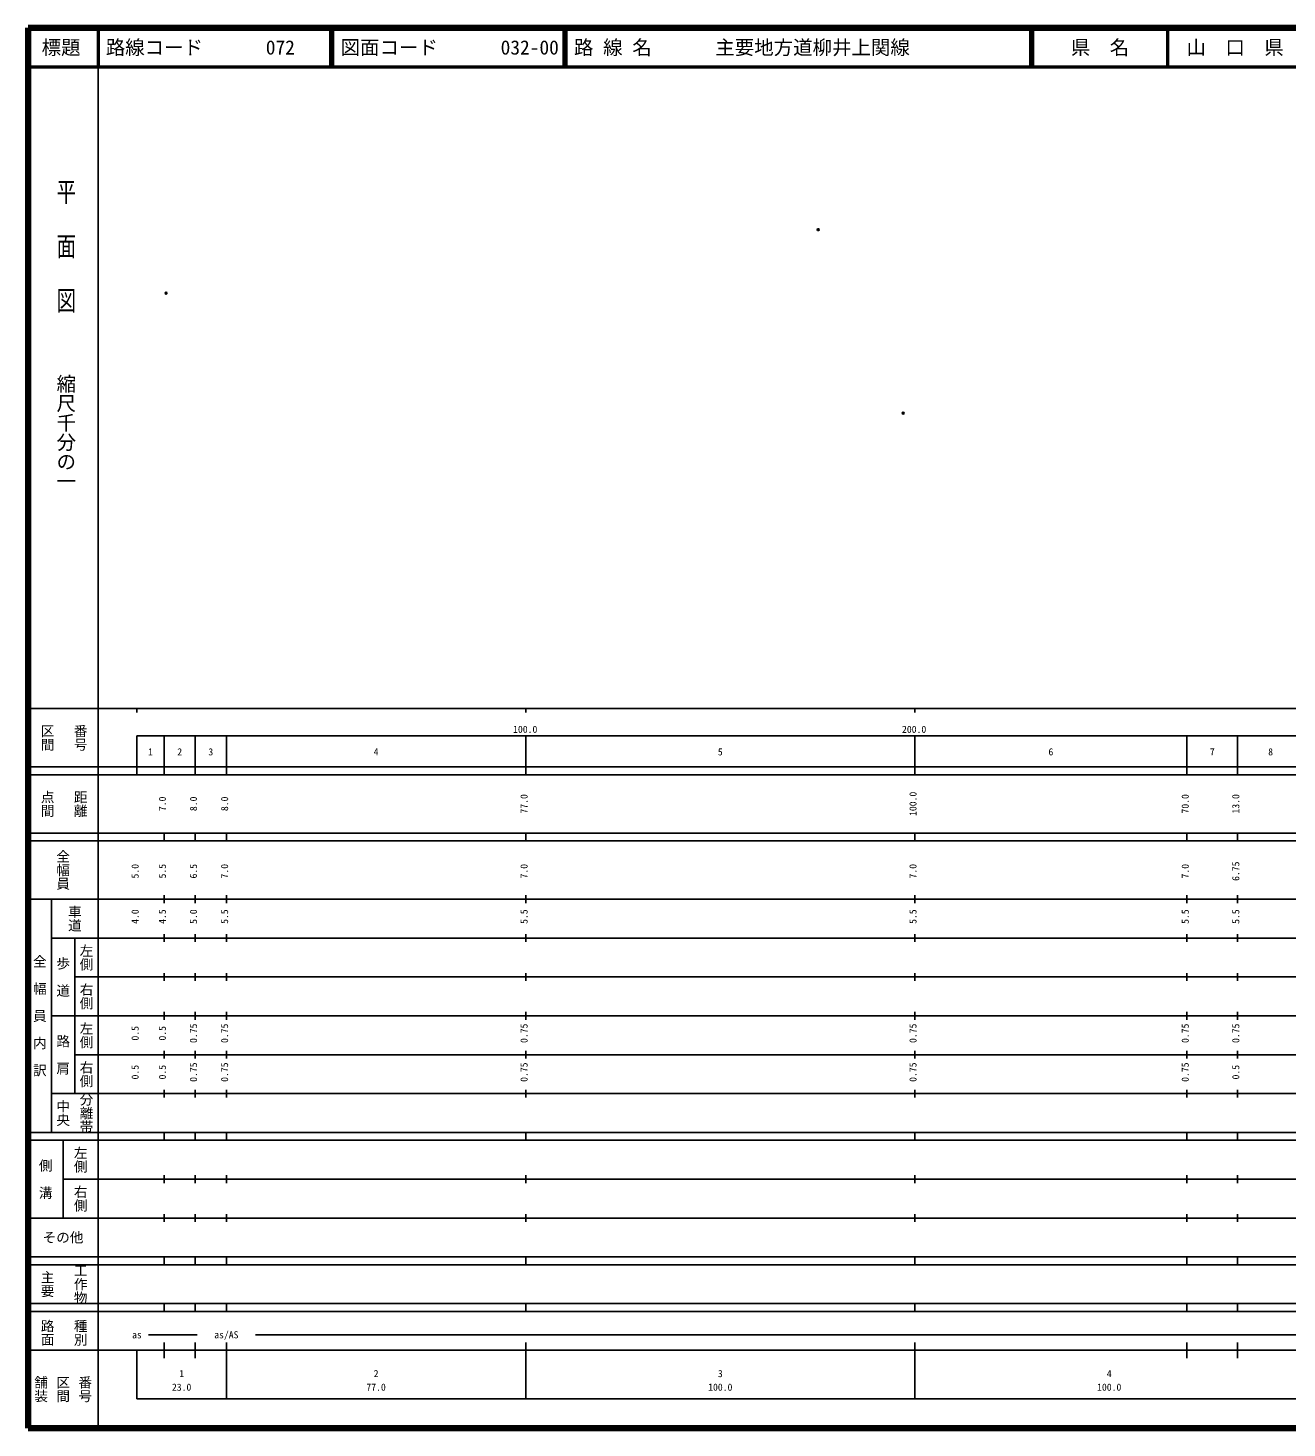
# Model space of a CAD drawing. Units: millimetres on the paper. Extents: x 40 to 680, y 20 to 380.
# Drawn here: x 40 to 363.7, y 20 to 380 of the extents above; entities that cross this region are included whole.
import ezdxf
from ezdxf.enums import TextEntityAlignment as Align

# ---------------------------------------------------------------- set-up
doc = ezdxf.new("R2010")
doc.units = ezdxf.units.MM
doc.header["$PDMODE"] = 32
doc.header["$PDSIZE"] = 0.5
doc.layers.add('M-OTRS', color=6, linetype='Continuous')
doc.layers.add('M-TTL-TXT', color=7, linetype='Continuous')
for name, color, linetype, lineweight in [('M-TTL', 2, 'Continuous', 140), ('M-TTL-BAND', 7, 'Continuous', 25), ('M-TTL-LINE', 7, 'Continuous', 50)]:
    doc.layers.add(name, color=color, linetype=linetype, lineweight=lineweight)
doc.styles.add('@ＭＳ ゴシック', font='')
doc.styles.add('ＭＳ ゴシック', font='')
doc.styles.get('@ＭＳ ゴシック').set_extended_font_data('@MS Gothic')
doc.styles.get('ＭＳ ゴシック').set_extended_font_data('MS Gothic')

msp = doc.modelspace()

# ---------------------------------------------------------------- linework, layer by layer
at = {"layer": 'M-OTRS'}
for p in [(243.174, 328.138), (75.488, 311.79), (265.04, 280.984)]:
    msp.add_point(p, dxfattribs=at)
at = {"layer": 'M-TTL'}
for p, q in [((40, 380), (40, 20)), ((680, 380), (40, 380)), ((40, 20), (680, 20))]:
    msp.add_line(p, q, dxfattribs=at)
at = {"layer": 'M-TTL-BAND'}
for p, q in [((58, 370), (58, 20)), ((40, 205), (579, 205)), ((68, 205), (68, 204)), ((168, 205), (168, 204)), ((268, 205), (268, 204)), ((68, 198), (579, 198)), ((68, 198), (68, 188)), ((75, 188), (75, 198)), ((83, 188), (83, 198)), ((91, 188), (91, 198)), ((168, 188), (168, 198)), ((268, 188), (268, 198)), ((338, 188), (338, 198)), ((351, 188), (351, 198)), ((40, 190), (579, 190)), ((40, 188), (579, 188)), ((40, 173), (579, 173)), ((75, 171), (75, 173)), ((83, 171), (83, 173)), ((91, 171), (91, 173)), ((168, 171), (168, 173)), ((268, 171), (268, 173)), ((338, 171), (338, 173)), ((351, 171), (351, 173)), ((40, 171), (579, 171)), ((40, 156), (579, 156)), ((46, 96), (46, 156)), ((75, 155), (75, 157)), ((83, 155), (83, 157)), ((91, 155), (91, 157)), ((168, 155), (168, 157)), ((268, 155), (268, 157)), ((338, 155), (338, 157)), ((351, 155), (351, 157)), ((46, 146), (579, 146)), ((52, 146), (52, 106)), ((75, 145), (75, 147)), ((83, 145), (83, 147)), ((91, 145), (91, 147)), ((168, 145), (168, 147)), ((268, 145), (268, 147)), ((338, 145), (338, 147)), ((351, 145), (351, 147)), ((75, 135), (75, 137)), ((83, 135), (83, 137)), ((91, 135), (91, 137)), ((168, 135), (168, 137)), ((268, 135), (268, 137)), ((338, 135), (338, 137)), ((351, 135), (351, 137)), ((52, 136), (579, 136)), ((46, 126), (579, 126)), ((75, 125), (75, 127)), ((83, 125), (83, 127)), ((91, 125), (91, 127)), ((168, 125), (168, 127)), ((268, 125), (268, 127)), ((338, 125), (338, 127)), ((351, 125), (351, 127)), ((52, 116), (579, 116)), ((75, 115), (75, 117)), ((83, 115), (83, 117)), ((91, 115), (91, 117)), ((168, 115), (168, 117)), ((268, 115), (268, 117)), ((338, 115), (338, 117)), ((351, 115), (351, 117)), ((46, 106), (579, 106)), ((75, 105), (75, 107)), ((83, 105), (83, 107)), ((91, 105), (91, 107)), ((168, 105), (168, 107)), ((268, 105), (268, 107)), ((338, 105), (338, 107)), ((351, 105), (351, 107)), ((40, 96), (579, 96)), ((40, 94), (579, 94)), ((49, 94), (49, 74)), ((75, 94), (75, 96)), ((83, 94), (83, 96)), ((91, 94), (91, 96)), ((168, 94), (168, 96)), ((268, 94), (268, 96)), ((338, 94), (338, 96)), ((351, 94), (351, 96)), ((49, 84), (579, 84)), ((75, 83), (75, 85)), ((83, 83), (83, 85)), ((91, 83), (91, 85)), ((168, 83), (168, 85)), ((268, 83), (268, 85)), ((338, 83), (338, 85)), ((351, 83), (351, 85)), ((40, 74), (579, 74)), ((75, 73), (75, 75)), ((83, 73), (83, 75)), ((91, 73), (91, 75)), ((168, 73), (168, 75)), ((268, 73), (268, 75)), ((338, 73), (338, 75)), ((351, 73), (351, 75)), ((40, 64), (579, 64)), ((40, 62), (579, 62)), ((75, 62), (75, 64)), ((83, 62), (83, 64)), ((91, 62), (91, 64)), ((168, 62), (168, 64)), ((268, 62), (268, 64)), ((338, 62), (338, 64)), ((351, 62), (351, 64)), ((40, 52), (579, 52)), ((75, 50), (75, 52)), ((83, 50), (83, 52)), ((91, 50), (91, 52)), ((168, 50), (168, 52)), ((268, 50), (268, 52)), ((338, 50), (338, 52)), ((351, 50), (351, 52)), ((40, 50), (579, 50)), ((71, 44), (83.5, 44)), ((98.5, 44), (551, 44)), ((40, 40), (579, 40)), ((68, 40), (68, 27.5)), ((75, 38), (75, 42)), ((83, 38), (83, 42)), ((91, 27.5), (91, 42)), ((168, 27.5), (168, 42)), ((268, 27.5), (268, 42)), ((338, 38), (338, 42)), ((351, 38), (351, 42)), ((68, 27.5), (579, 27.5))]:
    msp.add_line(p, q, dxfattribs=at)
at = {"layer": 'M-TTL-LINE'}
for p, q in [((58, 380), (58, 370)), ((117.75, 380), (117.75, 370)), ((118.25, 380), (118.25, 370)), ((177.75, 380), (177.75, 370)), ((178.25, 380), (178.25, 370)), ((297.75, 380), (297.75, 370)), ((298.25, 380), (298.25, 370)), ((333, 380), (333, 370)), ((40, 370), (680, 370))]:
    msp.add_line(p, q, dxfattribs=at)

# ---------------------------------------------------------------- texts
at = {"layer": 'M-TTL-BAND', "style": '@ＭＳ ゴシック', "width": 1.4}
msp.add_text('平  面  図', height=3.666, rotation=270, dxfattribs=at).set_placement((49.777, 306.475), align=Align.MIDDLE_RIGHT)
at = {"layer": 'M-TTL-BAND', "style": '@ＭＳ ゴシック'}
msp.add_text('縮尺千分の一', height=3.666, rotation=270, dxfattribs=at).set_placement((49.777, 261.03), align=Align.MIDDLE_RIGHT)
for s, p in [('区間', (45, 197.5)), ('番号', (53.5, 197.5)), ('点間', (45, 180.5)), ('距離', (53.5, 180.5)), ('全幅員', (49, 163.5)), ('車道', (52, 151)), ('左側', (55, 141)), ('全\u3000幅\u3000員\u3000内\u3000訳', (43, 126)), ('歩\u3000道', (49, 136)), ('右側', (55, 131)), ('左側', (55, 121)), ('路\u3000肩', (49, 116)), ('右側', (55, 111)), ('分離帯', (55, 101)), ('中央', (49, 101)), ('左側', (53.5, 89)), ('側\u3000溝', (44.5, 84)), ('右側', (53.5, 79)), ('工作物', (53.5, 57)), ('主要', (45, 57)), ('路面', (45, 44.5)), ('種別', (53.5, 44.5)), ('舗装', (43.333, 30)), ('区間', (49, 30)), ('番号', (54.667, 30))]:
    msp.add_text(s, height=2.566, rotation=270, dxfattribs=at).set_placement(p, align=Align.MIDDLE_CENTER)
at = {"layer": 'M-TTL-BAND', "style": 'ＭＳ ゴシック'}
for s, p in [('100.0', (167.844, 198.195)), ('200.0', (267.844, 198.195)), ('1', (71.5, 192.405)), ('2', (79, 192.405)), ('3', (87, 192.405)), ('4', (129.5, 192.405)), ('5', (218, 192.405)), ('6', (303, 192.405)), ('7', (344.5, 192.405)), ('8', (359.5, 192.405)), ('as', (68, 42.5)), ('as/AS', (91, 42.5)), ('1', (79.5, 32.523)), ('2', (129.5, 32.523)), ('3', (218, 32.523)), ('4', (318, 32.523)), ('23.0', (79.5, 29.033)), ('77.0', (129.5, 29.033)), ('100.0', (218, 29.033)), ('100.0', (318, 29.033))]:
    msp.add_text(s, height=1.833, dxfattribs=at).set_placement(p, align=Align.BOTTOM_CENTER)
for s, p in [('7.0', (76, 180.5)), ('8.0', (84, 180.5)), ('8.0', (92, 180.5)), ('77.0', (169, 180.5)), ('100.0', (269, 180.5)), ('70.0', (339, 180.5)), ('13.0', (352, 180.5)), ('5.0', (69, 163.174)), ('5.5', (76, 163.174)), ('6.5', (84, 163.174)), ('7.0', (92, 163.174)), ('7.0', (169, 163.174)), ('7.0', (269, 163.174)), ('7.0', (339, 163.174)), ('6.75', (352, 163.174)), ('4.0', (69, 151.5)), ('4.5', (76, 151.5)), ('5.0', (84, 151.5)), ('5.5', (92, 151.5)), ('5.5', (169, 151.5)), ('5.5', (269, 151.5)), ('5.5', (339, 151.5)), ('5.5', (352, 151.5)), ('0.5', (69, 121.5)), ('0.5', (76, 121.5)), ('0.75', (84, 121.5)), ('0.75', (92, 121.5)), ('0.75', (169, 121.5)), ('0.75', (269, 121.5)), ('0.75', (339, 121.5)), ('0.75', (352, 121.5)), ('0.5', (69, 111.5)), ('0.5', (76, 111.5)), ('0.75', (84, 111.5)), ('0.75', (92, 111.5)), ('0.75', (169, 111.5)), ('0.75', (269, 111.5)), ('0.75', (339, 111.5)), ('0.5', (352, 111.5))]:
    msp.add_text(s, height=1.833, rotation=90, dxfattribs=at).set_placement(p, align=Align.BOTTOM_CENTER)
msp.add_text('その他', height=2.566, dxfattribs=at).set_placement((49, 69), align=Align.MIDDLE_CENTER)
at = {"layer": 'M-TTL-TXT', "style": 'ＭＳ ゴシック'}
for s, p in [('標題', (48.5, 375)), ('県\u3000名', (315.625, 375)), ('山\u3000口\u3000県', (350.375, 375))]:
    msp.add_text(s, height=3.666, dxfattribs=at).set_placement(p, align=Align.MIDDLE_CENTER)
for s, p in [('路線コード', (60, 375)), ('072', (101.142, 375)), ('072', (101.142, 375)), ('072', (101.142, 375)), ('図面コード', (120.38, 375)), ('032-00', (161.521, 375)), ('路 線 名', (180.38, 375)), ('主要地方道柳井上関線', (216.734, 375))]:
    msp.add_text(s, height=3.666, dxfattribs=at).set_placement(p, align=Align.MIDDLE_LEFT)

doc.saveas('drawing.dxf')
